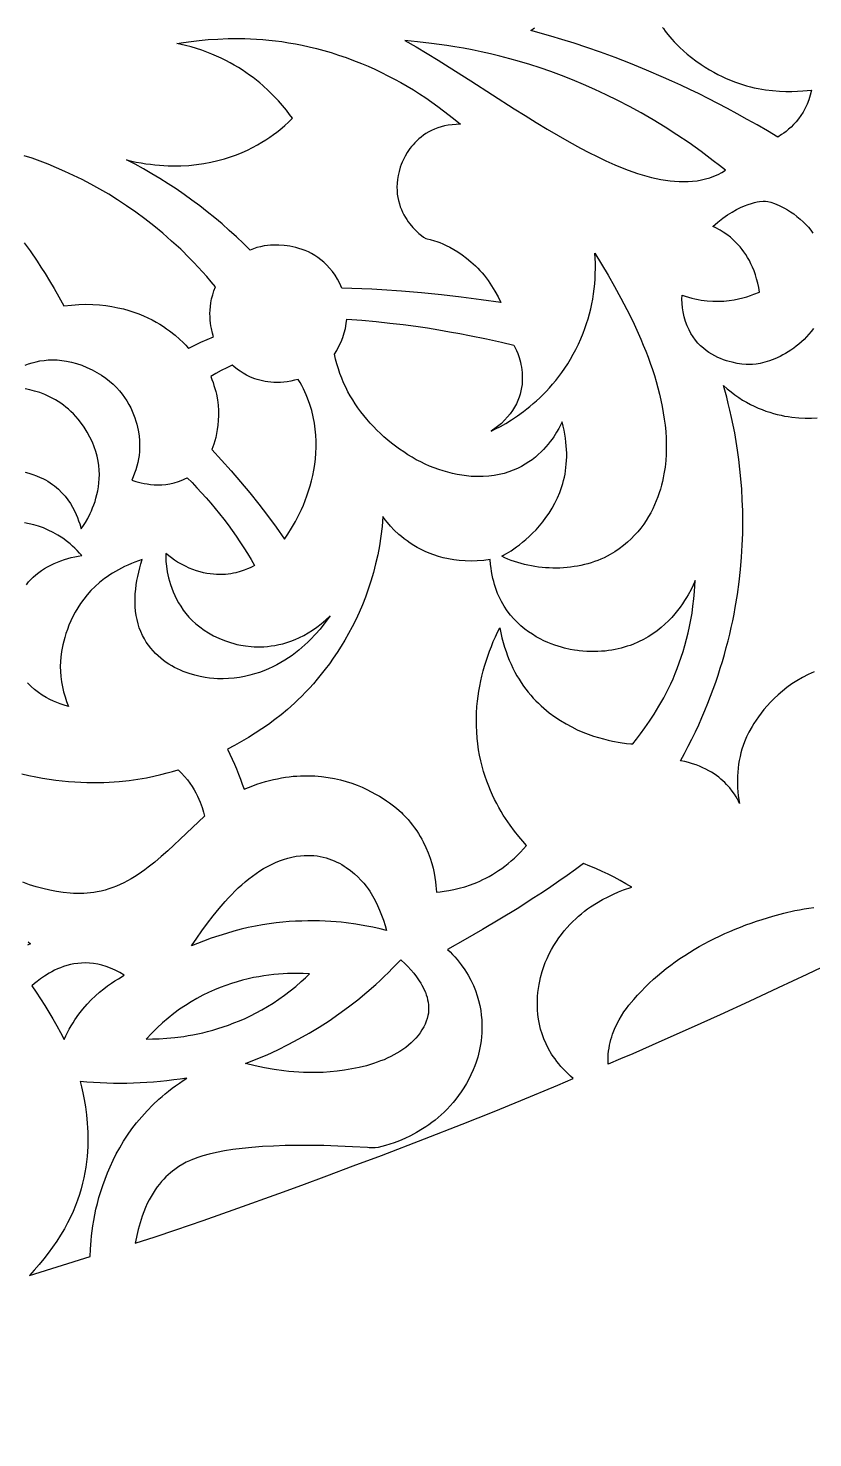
# Model space of a CAD drawing. Extents: x -570 to 570, y -570 to 570.
# Drawn here: x 140.5 to 205.7, y -472.3 to -355.1 of the extents above; entities that cross this region are included whole.
import ezdxf

# ---------------------------------------------------------------- set-up
doc = ezdxf.new("R2010")
doc.units = 0
doc.layers.add('LAYER_1', color=18, linetype='CONTINUOUS')
doc.layers.add('LAYER_2', color=174, linetype='CONTINUOUS')

msp = doc.modelspace()

# ---------------------------------------------------------------- linework, layer by layer
at = {"layer": 'LAYER_1'}
for points in [[(193.25, -355), (193.33, -355.09), (193.47, -355.3), (193.7, -355.59), (194.03, -355.98), (194.23, -356.19), (194.45, -356.43), (194.71, -356.67), (195, -356.93), (195.31, -357.21), (195.66, -357.49), (196.04, -357.78), (196.46, -358.07), (196.81, -358.31), (197.16, -358.52), (197.51, -358.73), (197.86, -358.91), (198.21, -359.09), (198.55, -359.24), (198.9, -359.39), (199.24, -359.52), (199.57, -359.64), (199.91, -359.75), (200.24, -359.84), (200.56, -359.93), (200.88, -360.01), (201.2, -360.07), (201.81, -360.18), (202.4, -360.25), (202.97, -360.29), (203.5, -360.32), (204.01, -360.32), (204.48, -360.3), (204.91, -360.28), (205.64, -360.21), (205.54, -360.63), (205.42, -361.02), (205.28, -361.38), (205.12, -361.72), (204.94, -362.04), (204.75, -362.33), (204.56, -362.6), (204.36, -362.85), (204.15, -363.08), (203.94, -363.29), (203.74, -363.47), (203.54, -363.64), (203.35, -363.79), (203.16, -363.91), (202.85, -364.12), (201.98, -363.6), (201.13, -363.11), (200.29, -362.64), (199.47, -362.18), (198.65, -361.74), (197.85, -361.32), (197.06, -360.92), (196.29, -360.53), (195.53, -360.16), (194.78, -359.81), (194.04, -359.47), (193.33, -359.15), (191.93, -358.54), (190.59, -358), (189.32, -357.5), (188.11, -357.06), (186.97, -356.66), (185.9, -356.3), (184.89, -355.99), (183.96, -355.71), (182.32, -355.25), (182.61, -355.03)], [(140.2, -372.9), (140.68, -373.57), (141.26, -374.42), (141.58, -374.92), (141.93, -375.46), (142.29, -376.06), (142.67, -376.7), (143.07, -377.4), (143.49, -378.14), (144.12, -378.08), (144.74, -378.04), (145.33, -378.02), (145.9, -378.04), (146.45, -378.07), (146.98, -378.13), (147.49, -378.2), (147.98, -378.3), (148.45, -378.41), (148.89, -378.53), (149.32, -378.67), (149.73, -378.82), (150.11, -378.98), (150.48, -379.15), (150.83, -379.32), (151.16, -379.5), (151.47, -379.68), (151.76, -379.87), (152.03, -380.05), (152.28, -380.23), (152.73, -380.58), (153.1, -380.91), (153.4, -381.19), (153.63, -381.42), (153.78, -381.59), (153.87, -381.67), (154.38, -381.41), (154.89, -381.17), (155.41, -380.94), (155.93, -380.73), (155.84, -380.41), (155.75, -380.03), (155.71, -379.81), (155.68, -379.58), (155.65, -379.33), (155.64, -379.07), (155.63, -378.79), (155.64, -378.5), (155.67, -378.2), (155.71, -377.89), (155.77, -377.57), (155.86, -377.24), (155.96, -376.9), (156.1, -376.56), (155.74, -376.14), (155.38, -375.72), (155.02, -375.32), (154.66, -374.93), (154.3, -374.54), (153.93, -374.17), (153.2, -373.44), (152.45, -372.76), (151.71, -372.1), (150.96, -371.49), (150.21, -370.9), (149.46, -370.35), (148.71, -369.83), (147.96, -369.33), (147.22, -368.87), (146.48, -368.44), (145.74, -368.03), (145.01, -367.65), (144.29, -367.3), (143.58, -366.97), (142.88, -366.66), (142.19, -366.38), (141.51, -366.12), (140.85, -365.88), (140.2, -365.67)], [(205.81, -380.02), (205.62, -380.27), (205.43, -380.5), (205.23, -380.73), (205.03, -380.94), (204.82, -381.14), (204.6, -381.33), (204.38, -381.5), (204.16, -381.67), (203.93, -381.83), (203.7, -381.97), (203.48, -382.11), (203.25, -382.23), (203.03, -382.35), (202.58, -382.55), (202.16, -382.71), (201.75, -382.84), (201.38, -382.93), (201.04, -383), (200.74, -383.03), (200.46, -383.03), (200.2, -383.02), (199.86, -382.99), (199.47, -382.93), (199.04, -382.84), (198.81, -382.78), (198.58, -382.71), (198.34, -382.63), (198.09, -382.54), (197.85, -382.43), (197.6, -382.31), (197.36, -382.17), (197.11, -382.02), (196.88, -381.85), (196.65, -381.67), (196.42, -381.46), (196.2, -381.24), (196, -381), (195.8, -380.73), (195.62, -380.44), (195.46, -380.13), (195.31, -379.8), (195.17, -379.44), (195.06, -379.06), (194.97, -378.65), (194.92, -378.3), (194.89, -377.95), (194.87, -377.6), (194.88, -377.25), (195.15, -377.35), (195.42, -377.43), (195.69, -377.5), (195.95, -377.57), (196.21, -377.62), (196.47, -377.67), (196.72, -377.7), (196.97, -377.73), (197.45, -377.77), (197.92, -377.77), (198.36, -377.75), (198.79, -377.71), (199.2, -377.65), (199.58, -377.57), (199.94, -377.49), (200.27, -377.39), (200.58, -377.29), (200.85, -377.19), (201.32, -377), (201.26, -376.61), (201.18, -376.25), (201.08, -375.9), (200.98, -375.56), (200.87, -375.25), (200.75, -374.94), (200.61, -374.66), (200.48, -374.39), (200.33, -374.13), (200.18, -373.89), (200.03, -373.67), (199.87, -373.45), (199.71, -373.25), (199.54, -373.07), (199.38, -372.9), (199.22, -372.73), (198.9, -372.45), (198.59, -372.21), (198.3, -372.01), (198.04, -371.85), (197.63, -371.63), (197.44, -371.54), (197.86, -371.18), (198.26, -370.86), (198.66, -370.59), (199.04, -370.35), (199.4, -370.15), (199.75, -369.98), (200.07, -369.84), (200.38, -369.72), (200.66, -369.63), (200.91, -369.56), (201.13, -369.51), (201.32, -369.48), (201.61, -369.44), (201.75, -369.44), (201.83, -369.45), (202, -369.48), (202.25, -369.54), (202.57, -369.65), (202.75, -369.72), (202.95, -369.81), (203.17, -369.91), (203.4, -370.03), (203.64, -370.17), (203.89, -370.33), (204.16, -370.51), (204.43, -370.72), (204.7, -370.93), (204.94, -371.15), (205.17, -371.38), (205.39, -371.61), (205.58, -371.85), (205.76, -372.1)], [(140.27, -383.08), (140.56, -382.97), (140.86, -382.88), (141.18, -382.79), (141.5, -382.73), (141.84, -382.68), (142.19, -382.65), (142.56, -382.64), (142.93, -382.65), (143.32, -382.68), (143.71, -382.74), (144.12, -382.83), (144.54, -382.94), (144.97, -383.09), (145.4, -383.27), (145.84, -383.47), (146.24, -383.69), (146.62, -383.92), (146.97, -384.16), (147.29, -384.41), (147.59, -384.67), (147.86, -384.94), (148.11, -385.21), (148.34, -385.49), (148.54, -385.77), (148.73, -386.05), (148.9, -386.34), (149.05, -386.62), (149.18, -386.9), (149.29, -387.18), (149.4, -387.46), (149.48, -387.73), (149.55, -387.99), (149.62, -388.24), (149.67, -388.49), (149.74, -388.95), (149.78, -389.36), (149.79, -389.7), (149.79, -389.98), (149.78, -390.27), (149.74, -390.58), (149.69, -390.88), (149.63, -391.18), (149.55, -391.48), (149.46, -391.78), (149.36, -392.07), (149.25, -392.36), (149.14, -392.65), (149.48, -392.76), (149.92, -392.87), (150.16, -392.92), (150.42, -392.96), (150.7, -393), (151, -393.02), (151.3, -393.03), (151.63, -393.02), (151.96, -392.99), (152.3, -392.94), (152.65, -392.86), (153.01, -392.75), (153.38, -392.61), (153.56, -392.53), (153.75, -392.44), (154.15, -392.85), (154.55, -393.27), (154.94, -393.69), (155.32, -394.12), (155.7, -394.56), (156.07, -395), (156.43, -395.45), (156.79, -395.9), (157.14, -396.37), (157.48, -396.83), (157.81, -397.3), (158.13, -397.78), (158.45, -398.26), (158.75, -398.75), (159.05, -399.24), (159.34, -399.74), (159.15, -399.84), (158.98, -399.93), (158.75, -400.03), (158.47, -400.14), (158.15, -400.25), (157.78, -400.34), (157.58, -400.39), (157.37, -400.42), (157.15, -400.45), (156.92, -400.48), (156.69, -400.49), (156.44, -400.5), (156.19, -400.49), (155.93, -400.47), (155.66, -400.44), (155.38, -400.4), (155.1, -400.34), (154.81, -400.27), (154.51, -400.18), (154.21, -400.07), (153.9, -399.95), (153.59, -399.8), (153.27, -399.64), (152.95, -399.45), (152.69, -399.29), (152.45, -399.11), (151.96, -398.75), (151.96, -399.09), (151.98, -399.4), (152.02, -399.8), (152.09, -400.26), (152.14, -400.51), (152.2, -400.77), (152.28, -401.05), (152.36, -401.33), (152.46, -401.62), (152.57, -401.92), (152.71, -402.22), (152.85, -402.53), (153.02, -402.83), (153.2, -403.13), (153.41, -403.44), (153.64, -403.73), (153.89, -404.03), (154.16, -404.31), (154.46, -404.59), (154.78, -404.85), (155.14, -405.11), (155.51, -405.35), (155.92, -405.58), (156.36, -405.78), (156.83, -405.98), (157.08, -406.06), (157.33, -406.15), (157.61, -406.23), (157.87, -406.3), (158.2, -406.37), (158.59, -406.43), (159.05, -406.48), (159.3, -406.5), (159.56, -406.51), (159.83, -406.5), (160.12, -406.49), (160.42, -406.47), (160.72, -406.43), (161.04, -406.39), (161.36, -406.32), (161.69, -406.24), (162.03, -406.14), (162.37, -406.03), (162.72, -405.89), (163.08, -405.73), (163.44, -405.55), (163.8, -405.35), (164.16, -405.12), (164.53, -404.86), (164.89, -404.58), (165.26, -404.27), (165.63, -403.93), (165.39, -404.26), (165.11, -404.63), (164.79, -405.03), (164.42, -405.45), (164, -405.89), (163.77, -406.11), (163.53, -406.34), (163.28, -406.56), (163.02, -406.78), (162.75, -406.99), (162.46, -407.21), (162.16, -407.41), (161.85, -407.62), (161.53, -407.81), (161.2, -407.99), (160.85, -408.17), (160.49, -408.34), (160.12, -408.49), (159.74, -408.63), (159.35, -408.75), (158.94, -408.87), (158.52, -408.96), (158.09, -409.04), (157.65, -409.1), (157.19, -409.14), (156.73, -409.15), (156.25, -409.15), (155.95, -409.14), (155.61, -409.1), (155.23, -409.05), (154.81, -408.97), (154.37, -408.86), (153.9, -408.72), (153.66, -408.64), (153.42, -408.55), (153.18, -408.45), (152.94, -408.34), (152.7, -408.22), (152.46, -408.09), (152.22, -407.95), (151.99, -407.8), (151.76, -407.63), (151.54, -407.45), (151.32, -407.26), (151.11, -407.06), (150.9, -406.84), (150.71, -406.61), (150.52, -406.37), (150.34, -406.11), (150.18, -405.84), (150.03, -405.55), (149.89, -405.24), (149.76, -404.92), (149.66, -404.58), (149.57, -404.24), (149.5, -403.89), (149.45, -403.53), (149.42, -403.17), (149.41, -402.81), (149.41, -402.45), (149.43, -402.09), (149.46, -401.72), (149.5, -401.36), (149.56, -401), (149.63, -400.64), (149.71, -400.29), (149.8, -399.93), (149.9, -399.59), (150, -399.25), (149.69, -399.35), (149.39, -399.46), (149.1, -399.58), (148.81, -399.7), (148.54, -399.82), (148.27, -399.95), (148.02, -400.09), (147.77, -400.23), (147.53, -400.37), (147.3, -400.52), (147.08, -400.68), (146.86, -400.83), (146.46, -401.15), (146.09, -401.49), (145.74, -401.83), (145.43, -402.18), (145.14, -402.54), (144.88, -402.9), (144.64, -403.27), (144.42, -403.63), (144.23, -403.99), (144.06, -404.35), (143.91, -404.71), (143.78, -405.06), (143.66, -405.39), (143.56, -405.72), (143.48, -406.04), (143.41, -406.34), (143.3, -406.89), (143.24, -407.36), (143.2, -407.73), (143.19, -408.13), (143.2, -408.56), (143.24, -408.98), (143.3, -409.4), (143.38, -409.82), (143.47, -410.24), (143.59, -410.65), (143.72, -411.05), (143.87, -411.45), (143.44, -411.32), (143.18, -411.24), (142.91, -411.13), (142.62, -411.01), (142.32, -410.87), (142.01, -410.71), (141.69, -410.52), (141.38, -410.31), (141.06, -410.06), (140.76, -409.79), (140.61, -409.64), (140.46, -409.49)], [(140.28, -391.99), (140.59, -392.07), (140.9, -392.16), (141.22, -392.28), (141.53, -392.41), (141.75, -392.51), (141.96, -392.62), (142.17, -392.74), (142.36, -392.86), (142.54, -392.99), (142.72, -393.12), (142.88, -393.26), (143.04, -393.4), (143.33, -393.69), (143.6, -393.98), (143.83, -394.29), (144.03, -394.59), (144.21, -394.9), (144.37, -395.2), (144.51, -395.49), (144.62, -395.76), (144.72, -396.03), (144.81, -396.27), (144.93, -396.69), (145.12, -396.42), (145.28, -396.16), (145.47, -395.83), (145.68, -395.42), (145.78, -395.19), (145.88, -394.95), (145.98, -394.69), (146.08, -394.42), (146.16, -394.13), (146.24, -393.83), (146.31, -393.52), (146.37, -393.2), (146.41, -392.86), (146.43, -392.52), (146.44, -392.16), (146.43, -391.8), (146.4, -391.43), (146.34, -391.05), (146.26, -390.66), (146.16, -390.27), (146.02, -389.87), (145.86, -389.47), (145.66, -389.06), (145.44, -388.65), (145.17, -388.23), (144.87, -387.81), (144.68, -387.57), (144.48, -387.35), (144.28, -387.13), (144.08, -386.93), (143.87, -386.74), (143.66, -386.57), (143.45, -386.4), (143.23, -386.25), (143.01, -386.1), (142.8, -385.97), (142.58, -385.84), (142.36, -385.73), (142.14, -385.63), (141.92, -385.53), (141.49, -385.36), (141.06, -385.23), (140.65, -385.12), (140.26, -385.04)], [(205.86, -408.59), (205.36, -408.81), (204.88, -409.06), (204.42, -409.32), (204, -409.59), (203.6, -409.88), (203.22, -410.18), (202.87, -410.48), (202.54, -410.79), (202.23, -411.1), (201.95, -411.41), (201.69, -411.72), (201.45, -412.02), (201.23, -412.32), (201.04, -412.61), (200.86, -412.88), (200.7, -413.14), (200.44, -413.61), (200.25, -413.98), (200.13, -414.25), (200.07, -414.4), (199.96, -414.7), (199.86, -415.01), (199.77, -415.32), (199.7, -415.63), (199.63, -415.95), (199.58, -416.27), (199.54, -416.6), (199.51, -416.92), (199.49, -417.25), (199.48, -417.58), (199.48, -417.9), (199.49, -418.23), (199.52, -418.55), (199.55, -418.88), (199.59, -419.2), (199.65, -419.52), (199.57, -419.34), (199.48, -419.18), (199.37, -418.98), (199.23, -418.75), (199.05, -418.5), (198.84, -418.23), (198.58, -417.94), (198.43, -417.79), (198.28, -417.65), (198.11, -417.5), (197.93, -417.35), (197.74, -417.21), (197.54, -417.07), (197.32, -416.93), (197.1, -416.8), (196.85, -416.67), (196.6, -416.55), (196.33, -416.43), (196.05, -416.32), (195.75, -416.22), (195.43, -416.13), (195.1, -416.05), (194.76, -415.98), (195.09, -415.38), (195.4, -414.77), (195.7, -414.17), (195.99, -413.57), (196.27, -412.98), (196.53, -412.38), (196.78, -411.79), (197.03, -411.2), (197.25, -410.61), (197.47, -410.02), (197.68, -409.44), (197.88, -408.86), (198.06, -408.28), (198.24, -407.71), (198.41, -407.14), (198.56, -406.57), (198.71, -406.01), (198.84, -405.44), (198.97, -404.89), (199.09, -404.33), (199.2, -403.79), (199.3, -403.24), (199.48, -402.16), (199.62, -401.1), (199.74, -400.06), (199.82, -399.04), (199.88, -398.04), (199.92, -397.07), (199.93, -396.11), (199.92, -395.18), (199.89, -394.28), (199.84, -393.4), (199.77, -392.54), (199.69, -391.72), (199.6, -390.92), (199.5, -390.16), (199.38, -389.43), (199.26, -388.72), (199.13, -388.06), (199, -387.42), (198.86, -386.82), (198.72, -386.26), (198.59, -385.74), (198.32, -384.78), (198.63, -385.05), (198.95, -385.31), (199.26, -385.55), (199.59, -385.77), (199.91, -385.98), (200.23, -386.17), (200.56, -386.34), (200.88, -386.5), (201.2, -386.65), (201.53, -386.78), (201.85, -386.9), (202.17, -387), (202.48, -387.1), (202.8, -387.18), (203.11, -387.25), (203.41, -387.31), (203.71, -387.36), (204.01, -387.4), (204.58, -387.46), (205.12, -387.49), (205.64, -387.49), (206.11, -387.47)], [(140.37, -401.35), (140.56, -401.11), (140.74, -400.91), (140.94, -400.7), (141.16, -400.51), (141.4, -400.32), (141.64, -400.15), (141.89, -399.99), (142.14, -399.84), (142.41, -399.7), (142.68, -399.57), (142.96, -399.45), (143.24, -399.35), (143.53, -399.25), (143.82, -399.16), (144.11, -399.08), (144.4, -399.02), (144.69, -398.96), (144.98, -398.91), (144.79, -398.7), (144.59, -398.49), (144.4, -398.3), (144.2, -398.12), (144, -397.95), (143.8, -397.78), (143.4, -397.48), (143, -397.22), (142.59, -396.99), (142.19, -396.79), (141.79, -396.62), (141.39, -396.47), (140.99, -396.36), (140.6, -396.27), (140.22, -396.2)], [(139.99, -417.05), (140.57, -417.19), (141.15, -417.31), (141.72, -417.41), (142.27, -417.5), (142.82, -417.58), (143.36, -417.64), (143.88, -417.69), (144.4, -417.73), (144.9, -417.76), (145.39, -417.78), (145.88, -417.79), (146.35, -417.78), (146.8, -417.77), (147.25, -417.75), (147.68, -417.73), (148.1, -417.7), (148.91, -417.61), (149.65, -417.51), (150.35, -417.39), (150.98, -417.26), (151.55, -417.13), (152.07, -416.99), (152.53, -416.86), (152.99, -416.72), (153.27, -417), (153.52, -417.28), (153.76, -417.56), (153.96, -417.84), (154.15, -418.11), (154.32, -418.39), (154.47, -418.65), (154.61, -418.91), (154.72, -419.16), (154.82, -419.41), (154.99, -419.86), (155.11, -420.25), (155.19, -420.59), (154.68, -421.05), (154.17, -421.53), (153.15, -422.5), (152.64, -422.99), (152.12, -423.47), (151.59, -423.94), (151.05, -424.4), (150.5, -424.83), (150.22, -425.04), (149.94, -425.24), (149.66, -425.43), (149.37, -425.62), (149.08, -425.79), (148.78, -425.96), (148.48, -426.12), (148.18, -426.26), (147.87, -426.4), (147.56, -426.52), (147.24, -426.63), (146.92, -426.73), (146.59, -426.81), (146.26, -426.88), (145.98, -426.92), (145.7, -426.96), (145.42, -426.99), (145.14, -427), (144.86, -427.01), (144.58, -427.01), (144.29, -427.01), (144.01, -426.99), (143.44, -426.94), (142.88, -426.85), (142.31, -426.74), (141.75, -426.61), (141.19, -426.45), (140.64, -426.28), (140.09, -426.08)], [(207.64, -432.6), (205.25, -433.74), (202.86, -434.87), (200.45, -435.99), (198.05, -437.1), (195.63, -438.19), (193.21, -439.27), (190.79, -440.34), (189.76, -440.77), (188.73, -441.2), (188.73, -440.92), (188.74, -440.65), (188.75, -440.38), (188.78, -440.12), (188.82, -439.87), (188.86, -439.62), (188.91, -439.39), (188.97, -439.15), (189.04, -438.93), (189.11, -438.71), (189.27, -438.29), (189.45, -437.89), (189.64, -437.52), (189.84, -437.18), (190.05, -436.86), (190.26, -436.57), (190.47, -436.3), (190.86, -435.84), (191.19, -435.47), (191.5, -435.13), (191.82, -434.8), (192.16, -434.47), (192.5, -434.15), (192.85, -433.85), (193.2, -433.55), (193.57, -433.25), (193.94, -432.97), (194.32, -432.69), (194.71, -432.42), (195.1, -432.16), (195.5, -431.91), (195.9, -431.66), (196.31, -431.42), (196.72, -431.19), (197.14, -430.97), (197.57, -430.76), (197.99, -430.55), (198.43, -430.35), (198.86, -430.16), (199.3, -429.97), (199.74, -429.8), (200.19, -429.63), (200.63, -429.47), (201.08, -429.31), (201.53, -429.17), (202.43, -428.89), (203.34, -428.65), (204.25, -428.44), (204.64, -428.36), (205.04, -428.29), (205.43, -428.22), (205.83, -428.17)], [(140.51, -431.04), (140.71, -431.21), (140.46, -431.3)]]:
    msp.add_lwpolyline(points, dxfattribs=at)
for points in [[(162.5, -362.54), (162.26, -362.23), (161.99, -361.88), (161.67, -361.5), (161.32, -361.1), (160.93, -360.69), (160.5, -360.26), (160.02, -359.82), (159.77, -359.61), (159.5, -359.39), (159.22, -359.17), (158.93, -358.96), (158.63, -358.74), (158.32, -358.53), (158, -358.33), (157.66, -358.13), (157.31, -357.93), (156.95, -357.74), (156.58, -357.55), (156.19, -357.38), (155.79, -357.21), (155.38, -357.05), (154.95, -356.89), (154.51, -356.75), (154.06, -356.62), (153.59, -356.5), (153.23, -356.42), (152.88, -356.34), (153.43, -356.26), (154.06, -356.17), (154.74, -356.09), (155.48, -356.01), (156.29, -355.96), (157.14, -355.92), (157.59, -355.91), (158.05, -355.91), (158.53, -355.92), (159.01, -355.94), (159.51, -355.97), (160.02, -356), (160.54, -356.05), (161.07, -356.11), (161.62, -356.18), (162.17, -356.27), (162.74, -356.37), (163.31, -356.48), (163.89, -356.61), (164.49, -356.75), (165.09, -356.91), (165.7, -357.09), (166.32, -357.29), (166.95, -357.5), (167.58, -357.74), (168.23, -357.99), (168.79, -358.23), (169.34, -358.48), (169.89, -358.74), (170.43, -359.01), (170.97, -359.29), (171.5, -359.58), (172.03, -359.89), (172.55, -360.2), (173.06, -360.53), (173.57, -360.86), (174.07, -361.2), (174.57, -361.56), (175.05, -361.92), (175.53, -362.29), (176.01, -362.67), (176.47, -363.05), (176.11, -363.06), (175.77, -363.09), (175.45, -363.13), (175.14, -363.19), (174.85, -363.26), (174.57, -363.35), (174.3, -363.45), (174.05, -363.57), (173.82, -363.69), (173.59, -363.82), (173.39, -363.96), (173.19, -364.11), (173.01, -364.26), (172.83, -364.42), (172.67, -364.58), (172.53, -364.75), (172.39, -364.91), (172.26, -365.07), (172.04, -365.39), (171.86, -365.69), (171.72, -365.97), (171.61, -366.21), (171.53, -366.4), (171.46, -366.61), (171.36, -366.97), (171.28, -367.31), (171.23, -367.64), (171.19, -367.96), (171.18, -368.27), (171.19, -368.57), (171.21, -368.86), (171.25, -369.14), (171.31, -369.4), (171.38, -369.66), (171.46, -369.91), (171.55, -370.14), (171.65, -370.37), (171.76, -370.58), (171.88, -370.79), (172, -370.98), (172.12, -371.16), (172.25, -371.33), (172.51, -371.64), (172.77, -371.9), (173, -372.12), (173.22, -372.3), (173.39, -372.43), (173.59, -372.55), (173.7, -372.58), (173.94, -372.64), (174.29, -372.74), (174.5, -372.81), (174.74, -372.89), (175, -373), (175.28, -373.13), (175.58, -373.28), (175.9, -373.46), (176.24, -373.67), (176.59, -373.91), (176.95, -374.18), (177.33, -374.48), (177.52, -374.65), (177.72, -374.83), (177.9, -375.02), (178.08, -375.21), (178.26, -375.41), (178.43, -375.61), (178.75, -376.04), (179.05, -376.48), (179.33, -376.93), (179.59, -377.39), (179.82, -377.87), (178.17, -377.64), (176.53, -377.43), (174.88, -377.24), (173.23, -377.07), (171.57, -376.93), (169.92, -376.82), (169.09, -376.77), (168.26, -376.73), (167.43, -376.7), (166.6, -376.68), (166.42, -376.29), (166.23, -375.93), (166.03, -375.6), (165.81, -375.3), (165.58, -375.02), (165.35, -374.76), (165.11, -374.53), (164.86, -374.31), (164.6, -374.12), (164.34, -373.95), (164.08, -373.8), (163.82, -373.67), (163.56, -373.55), (163.29, -373.45), (163.03, -373.37), (162.78, -373.3), (162.52, -373.24), (162.28, -373.19), (162.04, -373.15), (161.81, -373.12), (161.37, -373.09), (160.99, -373.09), (160.66, -373.1), (160.41, -373.12), (160.13, -373.16), (159.84, -373.23), (159.54, -373.31), (159.25, -373.41), (158.97, -373.52), (158.41, -372.96), (157.83, -372.41), (157.24, -371.87), (156.64, -371.34), (156.03, -370.82), (155.41, -370.32), (154.78, -369.83), (154.14, -369.35), (153.49, -368.88), (152.83, -368.43), (152.16, -367.99), (151.48, -367.57), (150.8, -367.16), (150.11, -366.76), (149.41, -366.38), (148.7, -366.02), (149.11, -366.11), (149.51, -366.19), (149.91, -366.26), (150.3, -366.33), (150.68, -366.38), (151.06, -366.42), (151.43, -366.46), (151.8, -366.48), (152.16, -366.5), (152.51, -366.51), (152.86, -366.51), (153.2, -366.5), (153.87, -366.47), (154.51, -366.4), (155.12, -366.31), (155.72, -366.2), (156.28, -366.07), (156.83, -365.92), (157.35, -365.76), (157.84, -365.58), (158.31, -365.39), (158.76, -365.19), (159.18, -364.98), (159.58, -364.77), (159.95, -364.55), (160.29, -364.34), (160.62, -364.12), (160.91, -363.91), (161.19, -363.71), (161.43, -363.52), (161.85, -363.16), (162.17, -362.87), (162.39, -362.66)], [(171.84, -356.09), (172.77, -356.62), (173.69, -357.17), (174.61, -357.73), (175.52, -358.29), (177.32, -359.44), (179.12, -360.61), (180.93, -361.76), (181.83, -362.33), (182.74, -362.9), (183.66, -363.45), (184.58, -363.99), (185.51, -364.52), (186.45, -365.04), (187.13, -365.39), (187.82, -365.74), (188.54, -366.08), (189.28, -366.41), (190.03, -366.72), (190.41, -366.86), (190.79, -367), (191.18, -367.13), (191.56, -367.25), (191.95, -367.36), (192.34, -367.47), (192.72, -367.56), (193.11, -367.63), (193.5, -367.7), (193.88, -367.75), (194.26, -367.79), (194.64, -367.81), (195.02, -367.82), (195.39, -367.81), (195.76, -367.78), (196.13, -367.74), (196.49, -367.68), (196.84, -367.59), (197.19, -367.49), (197.53, -367.37), (197.87, -367.22), (198.2, -367.05), (198.5, -366.88), (197.99, -366.47), (197.48, -366.08), (196.98, -365.69), (196.47, -365.32), (195.47, -364.6), (194.46, -363.92), (193.47, -363.28), (192.47, -362.67), (191.49, -362.1), (190.51, -361.57), (189.54, -361.06), (188.58, -360.59), (187.64, -360.15), (186.7, -359.74), (185.78, -359.36), (184.87, -359), (183.97, -358.67), (183.09, -358.37), (182.22, -358.09), (181.38, -357.84), (180.55, -357.6), (179.74, -357.39), (178.95, -357.2), (178.18, -357.03), (177.43, -356.87), (176.7, -356.73), (176, -356.61), (175.33, -356.5), (174.68, -356.41), (174.05, -356.32), (172.89, -356.19)], [(179.89, -398.97), (180.03, -398.89), (180.3, -398.74), (180.67, -398.51), (181.12, -398.19), (181.37, -398.01), (181.63, -397.8), (181.9, -397.57), (182.18, -397.32), (182.46, -397.05), (182.74, -396.76), (183.02, -396.45), (183.3, -396.11), (183.57, -395.76), (183.83, -395.38), (184.08, -394.98), (184.31, -394.56), (184.53, -394.12), (184.72, -393.66), (184.81, -393.42), (184.89, -393.17), (184.97, -392.92), (185.03, -392.67), (185.1, -392.4), (185.15, -392.14), (185.19, -391.86), (185.23, -391.58), (185.26, -391.3), (185.28, -391.01), (185.29, -390.71), (185.29, -390.41), (185.28, -390.1), (185.26, -389.79), (185.23, -389.47), (185.19, -389.15), (185.14, -388.82), (185.07, -388.48), (184.99, -388.14), (184.91, -387.79), (184.77, -388.08), (184.64, -388.34), (184.45, -388.66), (184.21, -389.04), (184.08, -389.24), (183.92, -389.44), (183.75, -389.66), (183.57, -389.87), (183.37, -390.09), (183.16, -390.3), (182.93, -390.52), (182.69, -390.73), (182.43, -390.94), (182.15, -391.13), (181.85, -391.32), (181.54, -391.5), (181.2, -391.67), (180.85, -391.82), (180.48, -391.96), (180.09, -392.08), (179.69, -392.18), (179.26, -392.26), (178.81, -392.31), (178.34, -392.34), (177.85, -392.35), (177.34, -392.33), (176.95, -392.29), (176.56, -392.24), (176.18, -392.17), (175.79, -392.09), (175.41, -391.99), (175.03, -391.88), (174.65, -391.76), (174.27, -391.62), (173.89, -391.47), (173.52, -391.3), (173.16, -391.13), (172.79, -390.94), (172.44, -390.74), (172.09, -390.53), (171.74, -390.3), (171.4, -390.07), (171.06, -389.83), (170.74, -389.58), (170.42, -389.32), (170.1, -389.05), (169.8, -388.77), (169.5, -388.48), (169.22, -388.19), (168.94, -387.89), (168.67, -387.58), (168.42, -387.27), (168.17, -386.95), (167.93, -386.63), (167.71, -386.3), (167.5, -385.97), (167.3, -385.63), (167.11, -385.29), (166.92, -384.92), (166.75, -384.54), (166.59, -384.16), (166.44, -383.77), (166.31, -383.38), (166.19, -382.98), (166.08, -382.58), (165.98, -382.18), (166.18, -381.85), (166.36, -381.5), (166.53, -381.14), (166.67, -380.77), (166.79, -380.4), (166.89, -380.02), (166.96, -379.63), (167.01, -379.25), (168.26, -379.34), (169.45, -379.45), (170.6, -379.58), (171.69, -379.71), (172.74, -379.85), (173.73, -379.99), (174.67, -380.15), (175.56, -380.3), (176.41, -380.45), (177.2, -380.61), (178.63, -380.9), (179.87, -381.18), (180.91, -381.41), (181.02, -381.64), (181.12, -381.85), (181.23, -382.12), (181.34, -382.45), (181.44, -382.82), (181.48, -383.02), (181.52, -383.24), (181.56, -383.46), (181.58, -383.69), (181.6, -383.93), (181.6, -384.17), (181.6, -384.42), (181.58, -384.68), (181.54, -384.94), (181.49, -385.21), (181.42, -385.48), (181.34, -385.75), (181.24, -386.02), (181.11, -386.3), (180.96, -386.57), (180.79, -386.85), (180.6, -387.12), (180.38, -387.39), (180.13, -387.66), (179.86, -387.93), (179.66, -388.1), (179.44, -388.26), (179, -388.57), (179.37, -388.38), (179.78, -388.17), (180.23, -387.92), (180.7, -387.63), (181.2, -387.3), (181.71, -386.92), (181.98, -386.72), (182.24, -386.51), (182.51, -386.28), (182.78, -386.05), (183.05, -385.8), (183.32, -385.54), (183.59, -385.26), (183.86, -384.97), (184.12, -384.67), (184.38, -384.36), (184.64, -384.03), (184.89, -383.69), (185.14, -383.34), (185.38, -382.97), (185.61, -382.58), (185.84, -382.18), (186.06, -381.77), (186.27, -381.33), (186.47, -380.89), (186.67, -380.42), (186.81, -380.03), (186.95, -379.63), (187.07, -379.23), (187.19, -378.82), (187.29, -378.41), (187.38, -377.99), (187.45, -377.58), (187.52, -377.16), (187.57, -376.73), (187.62, -376.31), (187.65, -375.89), (187.67, -375.46), (187.68, -375.04), (187.68, -374.61), (187.66, -374.19), (187.64, -373.77), (188.19, -374.68), (188.74, -375.61), (189.27, -376.55), (189.79, -377.5), (190.3, -378.46), (190.78, -379.43), (191.24, -380.42), (191.45, -380.91), (191.66, -381.41), (191.87, -381.91), (192.06, -382.41), (192.24, -382.92), (192.42, -383.43), (192.58, -383.94), (192.74, -384.45), (192.88, -384.96), (193.01, -385.48), (193.13, -386), (193.23, -386.52), (193.32, -387.04), (193.4, -387.56), (193.47, -388.08), (193.52, -388.61), (193.55, -389.14), (193.57, -389.67), (193.57, -390.05), (193.56, -390.5), (193.52, -391), (193.47, -391.55), (193.37, -392.13), (193.32, -392.44), (193.25, -392.75), (193.17, -393.06), (193.08, -393.38), (192.98, -393.71), (192.87, -394.03), (192.74, -394.36), (192.6, -394.69), (192.45, -395.02), (192.28, -395.35), (192.1, -395.67), (191.9, -395.99), (191.69, -396.31), (191.46, -396.63), (191.2, -396.93), (190.94, -397.23), (190.65, -397.52), (190.34, -397.81), (190.01, -398.08), (189.66, -398.34), (189.29, -398.59), (188.9, -398.83), (188.65, -398.96), (188.4, -399.09), (188.14, -399.21), (187.87, -399.32), (187.6, -399.42), (187.33, -399.51), (187.05, -399.59), (186.77, -399.66), (186.48, -399.73), (186.19, -399.79), (185.9, -399.83), (185.61, -399.88), (185.32, -399.91), (185.02, -399.93), (184.72, -399.95), (184.43, -399.95), (184.13, -399.95), (183.83, -399.94), (183.53, -399.92), (183.24, -399.9), (182.94, -399.87), (182.65, -399.82), (182.36, -399.77), (182.07, -399.72), (181.78, -399.65), (181.5, -399.58), (181.22, -399.49), (180.95, -399.4), (180.68, -399.31), (180.41, -399.2), (180.15, -399.09)], [(162.98, -384.26), (162.66, -384.34), (162.36, -384.41), (162.06, -384.46), (161.77, -384.49), (161.49, -384.51), (161.22, -384.52), (160.95, -384.52), (160.7, -384.5), (160.45, -384.47), (160.22, -384.44), (159.99, -384.39), (159.78, -384.34), (159.57, -384.28), (159.37, -384.22), (159.01, -384.07), (158.68, -383.92), (158.39, -383.75), (158.14, -383.59), (157.93, -383.44), (157.63, -383.19), (157.49, -383.07), (157.03, -383.29), (156.58, -383.52), (156.13, -383.77), (155.7, -384.03), (155.8, -384.28), (155.89, -384.53), (155.97, -384.78), (156.05, -385.02), (156.11, -385.27), (156.17, -385.5), (156.26, -385.97), (156.31, -386.42), (156.34, -386.86), (156.35, -387.28), (156.33, -387.69), (156.29, -388.07), (156.24, -388.43), (156.18, -388.77), (156.11, -389.09), (156.03, -389.38), (155.95, -389.65), (155.78, -390.09), (156.6, -390.97), (157.4, -391.86), (158.18, -392.77), (158.95, -393.7), (159.69, -394.64), (160.42, -395.59), (161.13, -396.56), (161.82, -397.54), (162.11, -397.13), (162.42, -396.64), (162.59, -396.36), (162.75, -396.07), (162.92, -395.75), (163.08, -395.42), (163.24, -395.08), (163.4, -394.71), (163.55, -394.34), (163.7, -393.94), (163.83, -393.54), (163.96, -393.12), (164.08, -392.69), (164.18, -392.25), (164.27, -391.8), (164.34, -391.34), (164.4, -390.86), (164.44, -390.39), (164.46, -389.9), (164.46, -389.4), (164.44, -388.91), (164.39, -388.4), (164.32, -387.89), (164.22, -387.38), (164.09, -386.86), (163.93, -386.34), (163.74, -385.82), (163.64, -385.56), (163.52, -385.3), (163.4, -385.04), (163.27, -384.78), (163.13, -384.52)], [(174.46, -426.91), (174.76, -426.88), (175.11, -426.83), (175.5, -426.77), (175.91, -426.68), (176.35, -426.58), (176.82, -426.45), (177.3, -426.28), (177.81, -426.09), (178.06, -425.98), (178.32, -425.86), (178.58, -425.73), (178.84, -425.59), (179.11, -425.44), (179.37, -425.28), (179.63, -425.11), (179.9, -424.93), (180.16, -424.74), (180.42, -424.53), (180.68, -424.31), (180.94, -424.08), (181.2, -423.83), (181.45, -423.57), (181.7, -423.3), (181.94, -423.01), (181.64, -422.67), (181.3, -422.28), (180.95, -421.84), (180.58, -421.34), (180.21, -420.79), (180.02, -420.5), (179.84, -420.19), (179.66, -419.87), (179.48, -419.54), (179.3, -419.19), (179.13, -418.83), (178.96, -418.46), (178.81, -418.08), (178.66, -417.68), (178.51, -417.28), (178.38, -416.86), (178.26, -416.42), (178.15, -415.98), (178.05, -415.52), (177.97, -415.06), (177.9, -414.58), (177.84, -414.09), (177.81, -413.58), (177.78, -413.07), (177.78, -412.54), (177.79, -412.01), (177.83, -411.46), (177.87, -411.03), (177.92, -410.61), (177.99, -410.19), (178.06, -409.77), (178.15, -409.34), (178.24, -408.93), (178.35, -408.51), (178.47, -408.1), (178.59, -407.69), (178.73, -407.28), (178.87, -406.87), (179.03, -406.47), (179.19, -406.07), (179.36, -405.68), (179.54, -405.29), (179.73, -404.91), (179.81, -405.33), (179.91, -405.74), (180.01, -406.14), (180.13, -406.53), (180.25, -406.9), (180.38, -407.26), (180.52, -407.61), (180.67, -407.95), (180.82, -408.28), (180.98, -408.6), (181.15, -408.9), (181.33, -409.2), (181.51, -409.48), (181.7, -409.76), (181.9, -410.02), (182.09, -410.28), (182.3, -410.52), (182.51, -410.76), (182.72, -410.99), (182.94, -411.2), (183.16, -411.41), (183.38, -411.61), (183.61, -411.8), (183.84, -411.98), (184.3, -412.32), (184.77, -412.63), (185.24, -412.91), (185.71, -413.16), (186.17, -413.39), (186.63, -413.59), (187.08, -413.76), (187.52, -413.92), (187.94, -414.05), (188.35, -414.16), (188.74, -414.26), (189.1, -414.34), (189.74, -414.46), (190.25, -414.53), (190.61, -414.57), (190.8, -414.58), (191.1, -414.19), (191.44, -413.74), (191.8, -413.24), (192.18, -412.69), (192.57, -412.09), (192.96, -411.44), (193.36, -410.73), (193.56, -410.36), (193.75, -409.97), (193.94, -409.57), (194.13, -409.16), (194.31, -408.73), (194.48, -408.29), (194.65, -407.83), (194.82, -407.37), (194.97, -406.88), (195.12, -406.39), (195.26, -405.87), (195.39, -405.35), (195.51, -404.81), (195.62, -404.26), (195.71, -403.69), (195.79, -403.11), (195.86, -402.51), (195.92, -401.9), (195.94, -401.45), (195.97, -401), (195.91, -401.13), (195.8, -401.38), (195.63, -401.73), (195.4, -402.17), (195.25, -402.41), (195.09, -402.66), (194.92, -402.93), (194.72, -403.2), (194.51, -403.48), (194.27, -403.77), (194.02, -404.05), (193.75, -404.34), (193.46, -404.62), (193.14, -404.89), (192.81, -405.16), (192.45, -405.42), (192.07, -405.66), (191.67, -405.89), (191.25, -406.1), (190.8, -406.3), (190.57, -406.38), (190.33, -406.46), (190.08, -406.54), (189.83, -406.61), (189.57, -406.67), (189.31, -406.73), (189.04, -406.78), (188.76, -406.82), (188.48, -406.85), (188.19, -406.87), (187.89, -406.89), (187.59, -406.89), (187.28, -406.89), (186.97, -406.88), (186.64, -406.86), (186.32, -406.83), (186.18, -406.81), (185.93, -406.77), (185.57, -406.71), (185.12, -406.6), (184.86, -406.53), (184.59, -406.45), (184.31, -406.36), (184.01, -406.25), (183.71, -406.13), (183.4, -405.99), (183.08, -405.83), (182.76, -405.66), (182.44, -405.46), (182.12, -405.25), (181.8, -405.02), (181.49, -404.76), (181.19, -404.48), (180.9, -404.18), (180.61, -403.86), (180.35, -403.5), (180.1, -403.13), (179.98, -402.93), (179.86, -402.72), (179.75, -402.51), (179.65, -402.29), (179.55, -402.06), (179.46, -401.83), (179.38, -401.58), (179.3, -401.33), (179.23, -401.08), (179.16, -400.81), (179.1, -400.54), (179.05, -400.25), (179.01, -399.96), (178.97, -399.66), (178.94, -399.25), (178.39, -399.32), (177.85, -399.36), (177.34, -399.37), (176.84, -399.36), (176.36, -399.33), (175.9, -399.27), (175.46, -399.19), (175.03, -399.1), (174.63, -398.99), (174.24, -398.86), (173.87, -398.72), (173.52, -398.57), (173.19, -398.41), (172.87, -398.24), (172.57, -398.07), (172.29, -397.89), (172.03, -397.7), (171.78, -397.52), (171.55, -397.33), (171.34, -397.15), (170.96, -396.79), (170.65, -396.46), (170.4, -396.17), (170.21, -395.93), (170.02, -395.67), (169.95, -396.5), (169.85, -397.3), (169.73, -398.09), (169.58, -398.85), (169.41, -399.6), (169.23, -400.32), (169.02, -401.03), (168.8, -401.71), (168.56, -402.38), (168.31, -403.02), (168.04, -403.64), (167.76, -404.25), (167.47, -404.83), (167.16, -405.39), (166.85, -405.94), (166.54, -406.46), (166.21, -406.96), (165.89, -407.45), (165.56, -407.91), (165.22, -408.36), (164.89, -408.78), (164.56, -409.18), (164.23, -409.57), (163.9, -409.93), (163.58, -410.28), (163.26, -410.6), (162.95, -410.91), (162.65, -411.2), (162.07, -411.71), (161.55, -412.15), (161.02, -412.55), (160.49, -412.95), (159.94, -413.32), (159.39, -413.69), (158.83, -414.04), (158.26, -414.38), (157.68, -414.71), (157.1, -415.02), (157.3, -415.43), (157.49, -415.83), (157.67, -416.25), (157.84, -416.66), (158.01, -417.08), (158.17, -417.5), (158.32, -417.92), (158.47, -418.35), (158.83, -418.2), (159.19, -418.06), (159.54, -417.93), (159.9, -417.82), (160.24, -417.71), (160.58, -417.62), (160.92, -417.54), (161.26, -417.47), (161.59, -417.4), (161.91, -417.35), (162.23, -417.31), (162.55, -417.27), (162.86, -417.25), (163.17, -417.23), (163.47, -417.22), (163.77, -417.22), (164.35, -417.24), (164.91, -417.29), (165.46, -417.36), (165.98, -417.45), (166.48, -417.57), (166.97, -417.7), (167.43, -417.85), (167.87, -418.01), (168.29, -418.18), (168.68, -418.36), (169.05, -418.55), (169.4, -418.74), (169.73, -418.93), (170.03, -419.12), (170.31, -419.3), (170.57, -419.48), (171, -419.81), (171.33, -420.09), (171.55, -420.29), (171.67, -420.41), (171.89, -420.63), (172.1, -420.86), (172.29, -421.09), (172.48, -421.33), (172.65, -421.56), (172.82, -421.79), (172.97, -422.03), (173.11, -422.26), (173.24, -422.49), (173.37, -422.73), (173.59, -423.19), (173.78, -423.64), (173.94, -424.08), (174.07, -424.51), (174.18, -424.92), (174.26, -425.31), (174.33, -425.69), (174.38, -426.03), (174.41, -426.36)], [(154.11, -431.36), (154.53, -430.74), (154.96, -430.12), (155.42, -429.49), (155.89, -428.87), (156.39, -428.26), (156.9, -427.67), (157.17, -427.38), (157.44, -427.1), (157.71, -426.82), (157.99, -426.55), (158.28, -426.29), (158.57, -426.04), (158.86, -425.8), (159.16, -425.57), (159.47, -425.35), (159.78, -425.14), (160.09, -424.94), (160.41, -424.76), (160.74, -424.59), (161.07, -424.44), (161.41, -424.3), (161.75, -424.18), (162.1, -424.08), (162.45, -423.99), (162.81, -423.92), (163.17, -423.87), (163.46, -423.85), (163.74, -423.84), (164.01, -423.84), (164.28, -423.86), (164.54, -423.89), (164.8, -423.93), (165.05, -423.99), (165.29, -424.05), (165.52, -424.13), (165.75, -424.21), (165.97, -424.3), (166.19, -424.4), (166.39, -424.5), (166.59, -424.61), (166.79, -424.73), (166.97, -424.85), (167.32, -425.11), (167.64, -425.37), (167.93, -425.64), (168.19, -425.9), (168.42, -426.16), (168.62, -426.41), (168.79, -426.63), (168.93, -426.83), (169.16, -427.21), (169.37, -427.6), (169.57, -428), (169.74, -428.41), (169.9, -428.82), (170.05, -429.24), (170.19, -429.66), (170.32, -430.09), (169.78, -429.96), (169.17, -429.82), (168.5, -429.69), (167.76, -429.57), (166.97, -429.46), (166.55, -429.41), (166.12, -429.37), (165.68, -429.34), (165.22, -429.31), (164.75, -429.29), (164.27, -429.28), (163.77, -429.28), (163.27, -429.3), (162.75, -429.32), (162.22, -429.35), (161.68, -429.4), (161.13, -429.46), (160.57, -429.54), (159.99, -429.63), (159.41, -429.73), (158.82, -429.85), (158.22, -429.99), (157.61, -430.15), (157, -430.33), (156.37, -430.52), (155.74, -430.74), (155.09, -430.98)], [(149.41, -456.1), (151.09, -455.55), (152.8, -454.98), (155.08, -454.19), (157.94, -453.19), (161.36, -451.96), (163.28, -451.26), (165.35, -450.5), (167.55, -449.67), (169.9, -448.79), (173.48, -447.41), (176.6, -446.19), (179.27, -445.13), (181.48, -444.23), (184.55, -442.95), (185.83, -442.4), (185.61, -442.2), (185.4, -442), (185.19, -441.8), (185, -441.6), (184.81, -441.39), (184.64, -441.19), (184.48, -440.98), (184.32, -440.77), (184.18, -440.57), (184.04, -440.36), (183.79, -439.94), (183.58, -439.52), (183.4, -439.11), (183.25, -438.69), (183.12, -438.28), (183.02, -437.87), (182.95, -437.47), (182.89, -437.07), (182.86, -436.69), (182.85, -436.31), (182.85, -435.94), (182.87, -435.58), (182.9, -435.24), (182.94, -434.91), (182.99, -434.59), (183.05, -434.3), (183.11, -434.01), (183.25, -433.51), (183.39, -433.08), (183.51, -432.75), (183.66, -432.41), (183.84, -432.04), (184.03, -431.68), (184.23, -431.34), (184.43, -431.01), (184.64, -430.7), (184.86, -430.41), (185.09, -430.12), (185.32, -429.85), (185.55, -429.59), (185.79, -429.35), (186.04, -429.12), (186.28, -428.9), (186.53, -428.69), (186.78, -428.49), (187.03, -428.3), (187.27, -428.13), (187.77, -427.81), (188.26, -427.52), (188.73, -427.28), (189.18, -427.06), (189.61, -426.88), (190.01, -426.72), (190.7, -426.48), (190.22, -426.2), (189.73, -425.92), (189.24, -425.66), (188.74, -425.41), (188.24, -425.17), (187.72, -424.94), (187.21, -424.73), (186.69, -424.53), (186.01, -425.02), (185.33, -425.51), (184.65, -425.99), (183.96, -426.46), (183.27, -426.92), (182.57, -427.38), (181.16, -428.28), (179.73, -429.15), (178.29, -430), (176.84, -430.84), (175.39, -431.66), (175.6, -431.87), (175.8, -432.08), (176, -432.29), (176.18, -432.51), (176.52, -432.94), (176.82, -433.37), (177.09, -433.8), (177.32, -434.23), (177.53, -434.66), (177.7, -435.08), (177.85, -435.51), (177.97, -435.92), (178.07, -436.33), (178.14, -436.73), (178.19, -437.12), (178.23, -437.51), (178.24, -437.88), (178.24, -438.25), (178.23, -438.6), (178.2, -438.93), (178.17, -439.26), (178.12, -439.56), (178.07, -439.85), (178.01, -440.13), (177.89, -440.62), (177.76, -441.03), (177.65, -441.35), (177.51, -441.68), (177.33, -442.08), (177.15, -442.45), (176.95, -442.82), (176.75, -443.16), (176.53, -443.5), (176.31, -443.81), (176.08, -444.11), (175.85, -444.4), (175.61, -444.68), (175.36, -444.94), (175.11, -445.19), (174.86, -445.42), (174.61, -445.65), (174.35, -445.86), (174.09, -446.06), (173.83, -446.25), (173.57, -446.42), (173.31, -446.59), (172.8, -446.89), (172.31, -447.15), (171.83, -447.38), (171.38, -447.57), (170.96, -447.74), (170.58, -447.87), (170.24, -447.98), (169.91, -448.06), (169.62, -448.12), (169.37, -448.15), (169.16, -448.16), (168.86, -448.16), (168.74, -448.14), (167.48, -448.07), (166.26, -448.02), (165.09, -447.98), (163.97, -447.96), (162.9, -447.96), (161.88, -447.98), (160.91, -448.01), (159.99, -448.06), (159.12, -448.13), (158.3, -448.21), (157.54, -448.3), (156.83, -448.42), (156.17, -448.54), (155.58, -448.68), (155.03, -448.83), (154.78, -448.91), (154.55, -449), (154.35, -449.07), (154.17, -449.13), (153.94, -449.23), (153.67, -449.35), (153.38, -449.52), (153.05, -449.71), (152.71, -449.96), (152.53, -450.09), (152.35, -450.24), (152.16, -450.4), (151.98, -450.58), (151.8, -450.77), (151.61, -450.97), (151.43, -451.18), (151.25, -451.41), (151.08, -451.66), (150.91, -451.92), (150.74, -452.2), (150.58, -452.49), (150.42, -452.8), (150.27, -453.13), (150.13, -453.48), (150, -453.84), (149.83, -454.4), (149.68, -454.96)], [(143.51, -439.15), (143.65, -438.86), (143.79, -438.57), (143.94, -438.29), (144.1, -438.03), (144.25, -437.77), (144.41, -437.52), (144.74, -437.05), (145.08, -436.62), (145.43, -436.22), (145.77, -435.85), (146.12, -435.52), (146.46, -435.21), (146.8, -434.94), (147.13, -434.69), (147.44, -434.47), (147.74, -434.27), (148.02, -434.1), (148.51, -433.81), (148.13, -433.58), (147.75, -433.38), (147.38, -433.21), (147.01, -433.08), (146.65, -432.97), (146.3, -432.89), (145.95, -432.83), (145.61, -432.8), (145.28, -432.79), (144.95, -432.8), (144.64, -432.83), (144.33, -432.87), (144.04, -432.93), (143.75, -433.01), (143.47, -433.09), (143.21, -433.19), (142.96, -433.29), (142.71, -433.4), (142.48, -433.52), (142.27, -433.64), (141.88, -433.88), (141.54, -434.11), (141.27, -434.32), (141.05, -434.5), (140.84, -434.7), (141.2, -435.23), (141.56, -435.78), (141.91, -436.33), (142.25, -436.88), (142.58, -437.44), (142.9, -438.01), (143.21, -438.58)], [(150.34, -439.12), (150.85, -439.11), (151.42, -439.09), (152.04, -439.05), (152.72, -438.98), (153.45, -438.89), (153.83, -438.83), (154.22, -438.76), (154.62, -438.68), (155.03, -438.59), (155.44, -438.49), (155.87, -438.37), (156.3, -438.25), (156.74, -438.1), (157.18, -437.95), (157.63, -437.78), (158.09, -437.6), (158.55, -437.4), (159.01, -437.18), (159.47, -436.94), (159.94, -436.69), (160.41, -436.41), (160.88, -436.12), (161.35, -435.81), (161.83, -435.48), (162.3, -435.12), (162.77, -434.74), (163.23, -434.34), (163.58, -434.02), (163.92, -433.7), (163.38, -433.67), (162.76, -433.66), (162.08, -433.67), (161.71, -433.69), (161.33, -433.71), (160.94, -433.75), (160.53, -433.8), (160.11, -433.86), (159.69, -433.93), (159.25, -434.01), (158.8, -434.11), (158.35, -434.22), (157.89, -434.35), (157.42, -434.49), (156.95, -434.65), (156.47, -434.83), (156, -435.03), (155.51, -435.25), (155.03, -435.48), (154.55, -435.74), (154.07, -436.02), (153.59, -436.32), (153.11, -436.64), (152.63, -436.99), (152.16, -437.37), (151.7, -437.76), (151.24, -438.19), (150.79, -438.64)], [(158.58, -441.15), (159.49, -440.8), (160.39, -440.42), (161.28, -440.01), (162.15, -439.57), (163.02, -439.11), (163.88, -438.63), (164.72, -438.12), (165.54, -437.59), (166.35, -437.03), (167.15, -436.45), (167.92, -435.85), (168.68, -435.22), (169.42, -434.58), (169.78, -434.25), (170.13, -433.91), (170.48, -433.57), (170.82, -433.22), (171.16, -432.87), (171.49, -432.52), (171.86, -432.86), (172.08, -433.09), (172.32, -433.35), (172.57, -433.63), (172.81, -433.95), (173.04, -434.28), (173.16, -434.46), (173.26, -434.64), (173.36, -434.83), (173.45, -435.03), (173.54, -435.23), (173.61, -435.43), (173.68, -435.63), (173.73, -435.85), (173.77, -436.06), (173.8, -436.28), (173.81, -436.5), (173.81, -436.72), (173.79, -436.95), (173.75, -437.17), (173.7, -437.41), (173.62, -437.64), (173.53, -437.87), (173.41, -438.1), (173.26, -438.35), (173.11, -438.59), (172.94, -438.81), (172.75, -439.03), (172.56, -439.24), (172.35, -439.44), (172.14, -439.63), (171.91, -439.81), (171.68, -439.98), (171.43, -440.14), (171.18, -440.29), (170.92, -440.44), (170.66, -440.57), (170.38, -440.7), (170.11, -440.83), (169.82, -440.94), (169.53, -441.05), (169.24, -441.15), (168.65, -441.33), (168.04, -441.48), (167.43, -441.6), (166.83, -441.71), (166.22, -441.79), (165.63, -441.85), (165.05, -441.89), (164.64, -441.9), (164.23, -441.91), (163.83, -441.91), (163.42, -441.9), (163.01, -441.88), (162.6, -441.85), (162.2, -441.81), (161.79, -441.77), (160.98, -441.66), (160.17, -441.51), (159.38, -441.35)], [(140.62, -458.77), (145.68, -457.21), (145.7, -456.59), (145.72, -456.24), (145.75, -455.87), (145.79, -455.47), (145.84, -455.07), (145.9, -454.64), (145.97, -454.2), (146.06, -453.74), (146.16, -453.27), (146.28, -452.79), (146.41, -452.3), (146.56, -451.8), (146.72, -451.29), (146.91, -450.77), (147.11, -450.25), (147.33, -449.73), (147.58, -449.2), (147.85, -448.67), (148.14, -448.15), (148.45, -447.62), (148.79, -447.1), (149.15, -446.59), (149.54, -446.08), (149.96, -445.57), (150.41, -445.08), (150.88, -444.59), (151.39, -444.12), (151.65, -443.89), (151.92, -443.66), (152.2, -443.44), (152.49, -443.21), (152.78, -443), (153.09, -442.78), (153.4, -442.57), (153.72, -442.37), (153.17, -442.45), (152.62, -442.52), (152.06, -442.59), (151.51, -442.64), (150.95, -442.69), (150.4, -442.73), (149.84, -442.76), (149.29, -442.78), (148.73, -442.8), (148.17, -442.8), (147.61, -442.8), (147.06, -442.79), (146.5, -442.77), (145.95, -442.74), (145.39, -442.7), (144.84, -442.65), (144.95, -443.09), (145.06, -443.59), (145.17, -444.15), (145.28, -444.76), (145.37, -445.42), (145.44, -446.12), (145.46, -446.49), (145.48, -446.87), (145.49, -447.25), (145.49, -447.65), (145.47, -448.06), (145.45, -448.47), (145.42, -448.89), (145.37, -449.32), (145.31, -449.76), (145.24, -450.2), (145.15, -450.65), (145.04, -451.1), (144.92, -451.56), (144.78, -452.03), (144.62, -452.5), (144.45, -452.97), (144.25, -453.45), (144.03, -453.93), (143.79, -454.41), (143.53, -454.9), (143.22, -455.42), (142.9, -455.93), (142.55, -456.43), (142.19, -456.92), (141.82, -457.4), (141.43, -457.86), (141.03, -458.32)]]:
    msp.add_lwpolyline(points, close=True, dxfattribs=at)
at = {"layer": 'LAYER_2'}
msp.add_lwpolyline([(0, 570, 0.414214), (-570, 0, 0.414214), (0, -570, 0.414214), (570, 0, 0.414214)], format="xyb", close=True, dxfattribs=at)

doc.saveas('drawing.dxf')
